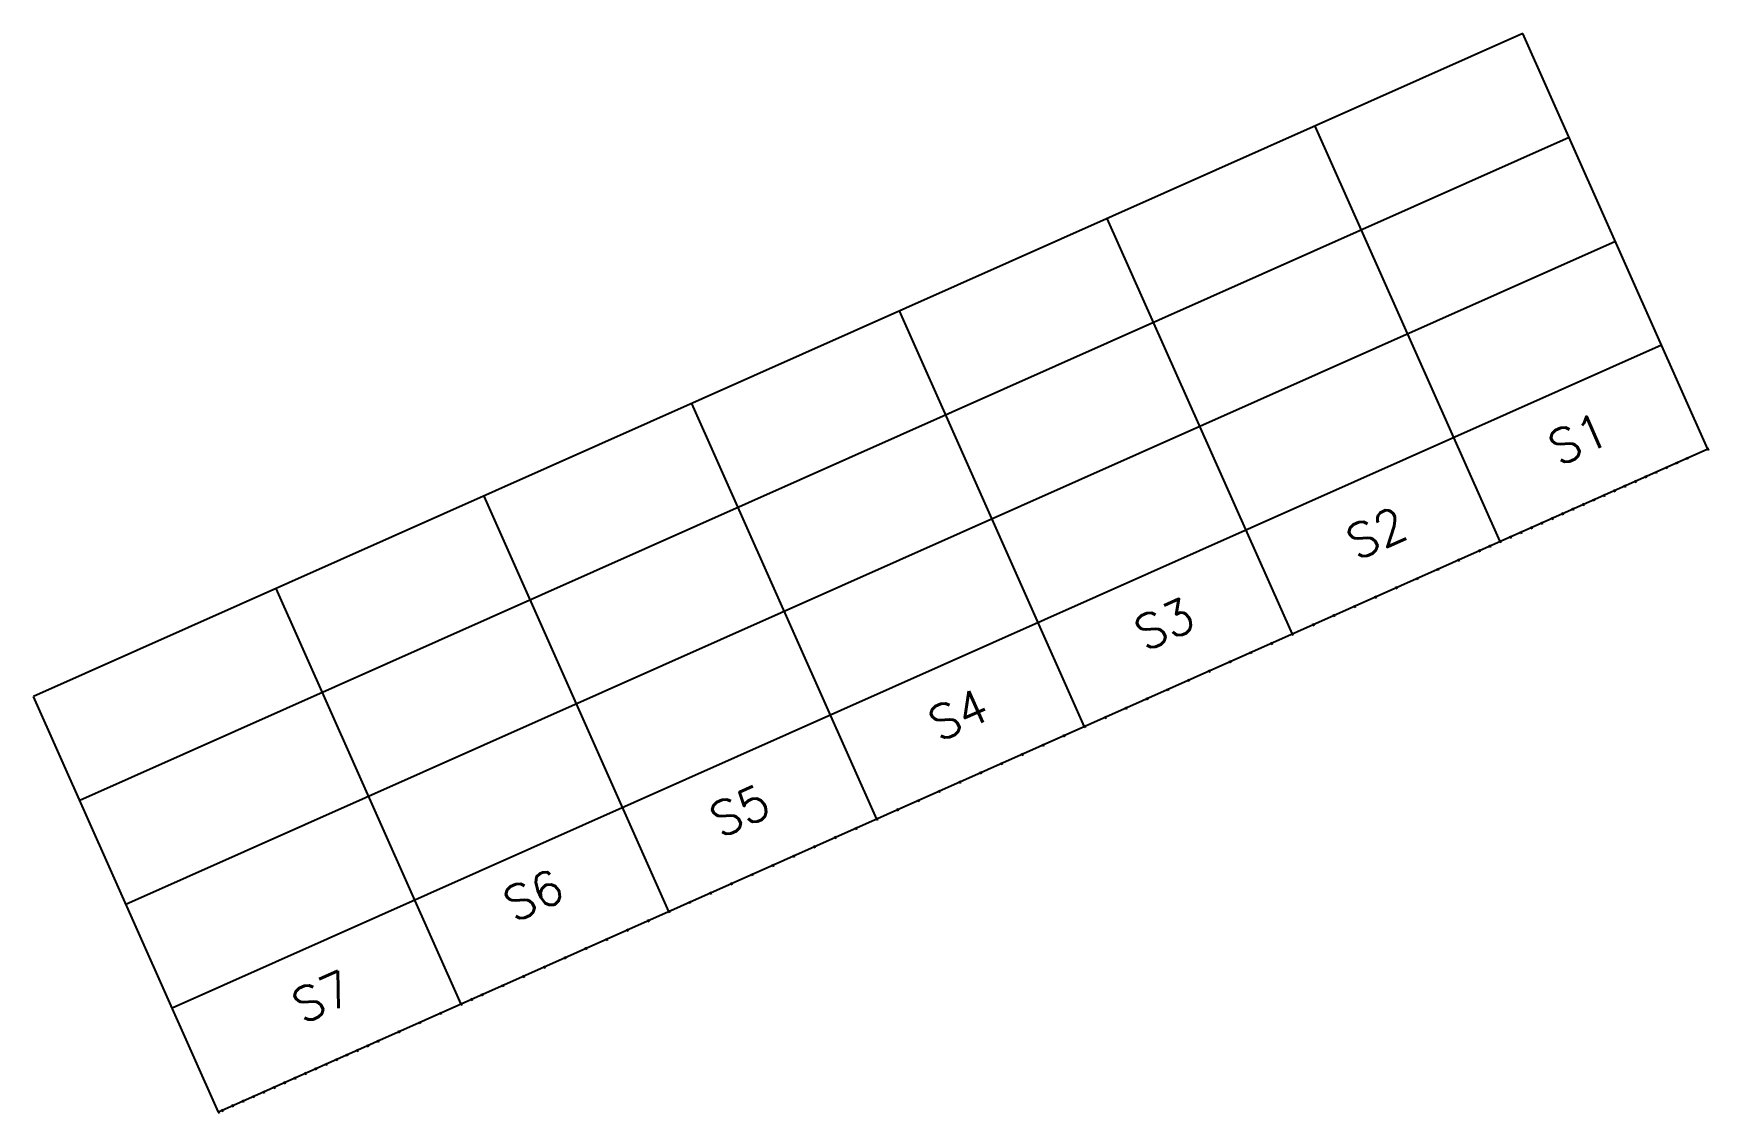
# Model space of a CAD drawing. Header units: metres. Extents: x 336526 to 337998, y 6334169 to 6335119.
import ezdxf

# ---------------------------------------------------------------- set-up
doc = ezdxf.new("R2010")
doc.units = ezdxf.units.M
doc.layers.add('0_EJE_MP_PRUEBA1', color=7, linetype='Continuous')
doc.styles.get("Standard").update_dxf_attribs({"font": 'simplex.shx'})

msp = doc.modelspace()

# ---------------------------------------------------------------- linework, layer by layer
at = {"layer": '0_EJE_MP_PRUEBA1', "color": 18}
for points in [[(337835.2, 6335118.7), (336525.6, 6334535.7)], [(337875.9, 6335027.3), (336566.2, 6334444.3)], [(337916.6, 6334935.9), (336606.9, 6334353)], [(337957.2, 6334844.6), (336647.6, 6334261.6)], [(337997.9, 6334753.2), (336688.2, 6334170.2)], [(336688.2, 6334170.2), (336525.6, 6334535.7)]]:
    msp.add_lwpolyline(points, dxfattribs=at)
for points in [[(337997.9, 6334753.2, 0), (337835.2, 6335118.7, 0)], [(337815.2, 6334671.9, 0), (337652.5, 6335037.3, 0)], [(337632.5, 6334590.6, 0), (337469.8, 6334956, 0)], [(337449.8, 6334509.2, 0), (337287.1, 6334874.7, 0)], [(337267.1, 6334427.9, 0), (337104.4, 6334793.3, 0)], [(337084.3, 6334346.6, 0), (336921.7, 6334712, 0)], [(336901.6, 6334265.2, 0), (336739, 6334630.7, 0)]]:
    msp.add_polyline3d(points, dxfattribs=at)
at = {"layer": '0_EJE_MP_PRUEBA1', "color": 3}
for points in [[(337979.1, 6334746.2, 0), (337980.1, 6334744, 0)], [(337997.4, 6334754.4, 0), (337998.4, 6334752.1, 0)], [(337942.6, 6334730, 0), (337943.6, 6334727.7, 0)], [(337951.7, 6334734, 0), (337952.7, 6334731.8, 0)], [(337960.9, 6334738.1, 0), (337961.9, 6334735.8, 0)], [(337970, 6334742.2, 0), (337971, 6334739.9, 0)], [(337906, 6334713.7, 0), (337907.1, 6334711.4, 0)], [(337915.2, 6334717.8, 0), (337916.2, 6334715.5, 0)], [(337924.3, 6334721.8, 0), (337925.3, 6334719.6, 0)], [(337933.5, 6334725.9, 0), (337934.5, 6334723.6, 0)], [(337878.6, 6334701.5, 0), (337879.7, 6334699.2, 0)], [(337887.8, 6334705.6, 0), (337888.8, 6334703.3, 0)], [(337896.9, 6334709.6, 0), (337897.9, 6334707.4, 0)], [(337842.1, 6334685.2, 0), (337843.1, 6334683, 0)], [(337851.2, 6334689.3, 0), (337852.2, 6334687, 0)], [(337860.4, 6334693.4, 0), (337861.4, 6334691.1, 0)], [(337869.5, 6334697.4, 0), (337870.5, 6334695.2, 0)], [(337805.6, 6334669, 0), (337806.6, 6334666.7, 0)], [(337814.7, 6334673, 0), (337815.7, 6334670.8, 0)], [(337823.8, 6334677.1, 0), (337824.8, 6334674.8, 0)], [(337833, 6334681.2, 0), (337834, 6334678.9, 0)], [(337778.1, 6334656.8, 0), (337779.2, 6334654.5, 0)], [(337796.4, 6334664.9, 0), (337797.4, 6334662.6, 0)], [(337741.6, 6334640.5, 0), (337742.6, 6334638.2, 0)], [(337759.9, 6334648.6, 0), (337760.9, 6334646.4, 0)], [(337723.3, 6334632.4, 0), (337724.3, 6334630.1, 0)], [(337686.8, 6334616.1, 0), (337687.8, 6334613.8, 0)], [(337705.1, 6334624.2, 0), (337706.1, 6334622, 0)], [(337650.2, 6334599.8, 0), (337651.3, 6334597.6, 0)], [(337668.5, 6334608, 0), (337669.5, 6334605.7, 0)], [(337613.7, 6334583.6, 0), (337614.7, 6334581.3, 0)], [(337632, 6334591.7, 0), (337633, 6334589.4, 0)], [(337577.2, 6334567.3, 0), (337578.2, 6334565, 0)], [(337595.4, 6334575.4, 0), (337596.4, 6334573.2, 0)], [(337558.9, 6334559.2, 0), (337559.9, 6334556.9, 0)], [(337522.3, 6334542.9, 0), (337523.4, 6334540.6, 0)], [(337540.6, 6334551, 0), (337541.6, 6334548.8, 0)], [(337485.8, 6334526.6, 0), (337486.8, 6334524.4, 0)], [(337504.1, 6334534.8, 0), (337505.1, 6334532.5, 0)], [(337449.3, 6334510.4, 0), (337450.3, 6334508.1, 0)], [(337467.5, 6334518.5, 0), (337468.5, 6334516.2, 0)], [(337412.7, 6334494.1, 0), (337413.7, 6334491.8, 0)], [(337431, 6334502.2, 0), (337432, 6334500, 0)], [(337376.2, 6334477.8, 0), (337377.2, 6334475.6, 0)], [(337394.4, 6334486, 0), (337395.5, 6334483.7, 0)], [(337357.9, 6334469.7, 0), (337358.9, 6334467.4, 0)], [(337321.4, 6334453.4, 0), (337322.4, 6334451.2, 0)], [(337339.6, 6334461.6, 0), (337340.6, 6334459.3, 0)], [(337284.8, 6334437.2, 0), (337285.8, 6334434.9, 0)], [(337303.1, 6334445.3, 0), (337304.1, 6334443, 0)], [(337248.3, 6334420.9, 0), (337249.3, 6334418.6, 0)], [(337266.5, 6334429, 0), (337267.6, 6334426.8, 0)], [(337211.7, 6334404.6, 0), (337212.7, 6334402.4, 0)], [(337230, 6334412.8, 0), (337231, 6334410.5, 0)], [(337193.5, 6334396.5, 0), (337194.5, 6334394.2, 0)], [(337156.9, 6334380.2, 0), (337157.9, 6334378, 0)], [(337175.2, 6334388.4, 0), (337176.2, 6334386.1, 0)], [(337120.4, 6334364, 0), (337121.4, 6334361.7, 0)], [(337138.6, 6334372.1, 0), (337139.7, 6334369.8, 0)], [(337083.8, 6334347.7, 0), (337084.8, 6334345.4, 0)], [(337102.1, 6334355.8, 0), (337103.1, 6334353.6, 0)], [(337047.3, 6334331.4, 0), (337048.3, 6334329.2, 0)], [(337065.6, 6334339.6, 0), (337066.6, 6334337.3, 0)], [(337029, 6334323.3, 0), (337030, 6334321, 0)], [(336992.5, 6334307, 0), (336993.5, 6334304.8, 0)], [(337010.7, 6334315.2, 0), (337011.8, 6334312.9, 0)], [(336955.9, 6334290.8, 0), (336956.9, 6334288.5, 0)], [(336974.2, 6334298.9, 0), (336975.2, 6334296.6, 0)], [(336919.4, 6334274.5, 0), (336920.4, 6334272.2, 0)], [(336937.7, 6334282.6, 0), (336938.7, 6334280.4, 0)], [(336882.8, 6334258.2, 0), (336883.9, 6334256, 0)], [(336901.1, 6334266.4, 0), (336902.1, 6334264.1, 0)], [(336910.2, 6334270.4, 0), (336911.3, 6334268.2, 0)], [(336846.3, 6334242, 0), (336847.3, 6334239.7, 0)], [(336864.6, 6334250.1, 0), (336865.6, 6334247.8, 0)], [(336818.9, 6334229.8, 0), (336819.9, 6334227.5, 0)], [(336828, 6334233.8, 0), (336829, 6334231.6, 0)], [(336782.3, 6334213.5, 0), (336783.4, 6334211.2, 0)], [(336791.5, 6334217.6, 0), (336792.5, 6334215.3, 0)], [(336800.6, 6334221.6, 0), (336801.6, 6334219.4, 0)], [(336809.8, 6334225.7, 0), (336810.8, 6334223.4, 0)], [(336754.9, 6334201.3, 0), (336756, 6334199, 0)], [(336764.1, 6334205.4, 0), (336765.1, 6334203.1, 0)], [(336773.2, 6334209.4, 0), (336774.2, 6334207.2, 0)], [(336718.4, 6334185, 0), (336719.4, 6334182.8, 0)], [(336727.5, 6334189.1, 0), (336728.5, 6334186.8, 0)], [(336736.7, 6334193.2, 0), (336737.7, 6334190.9, 0)], [(336745.8, 6334197.2, 0), (336746.8, 6334195, 0)], [(336687.7, 6334171.4, 0), (336688.7, 6334169.1, 0)], [(336691, 6334172.8, 0), (336692, 6334170.6, 0)], [(336700.1, 6334176.9, 0), (336701.1, 6334174.6, 0)], [(336709.3, 6334181, 0), (336710.3, 6334178.7, 0)]]:
    msp.add_polyline3d(points, dxfattribs=at)

# ---------------------------------------------------------------- texts
at = {"color": 1}
for s, p in [('S1', (337866.8, 6334738.2)), ('S2', (337689, 6334655.3)), ('S3', (337502.7, 6334575.3)), ('S4', (337321.6, 6334495.7)), ('S5', (337129.3, 6334411.2)), ('S6', (336947.9, 6334337)), ('S7', (336762, 6334247.7))]:
    msp.add_text(s, height=30, rotation=23.9926, dxfattribs=at).set_placement(p)

doc.saveas('drawing.dxf')
